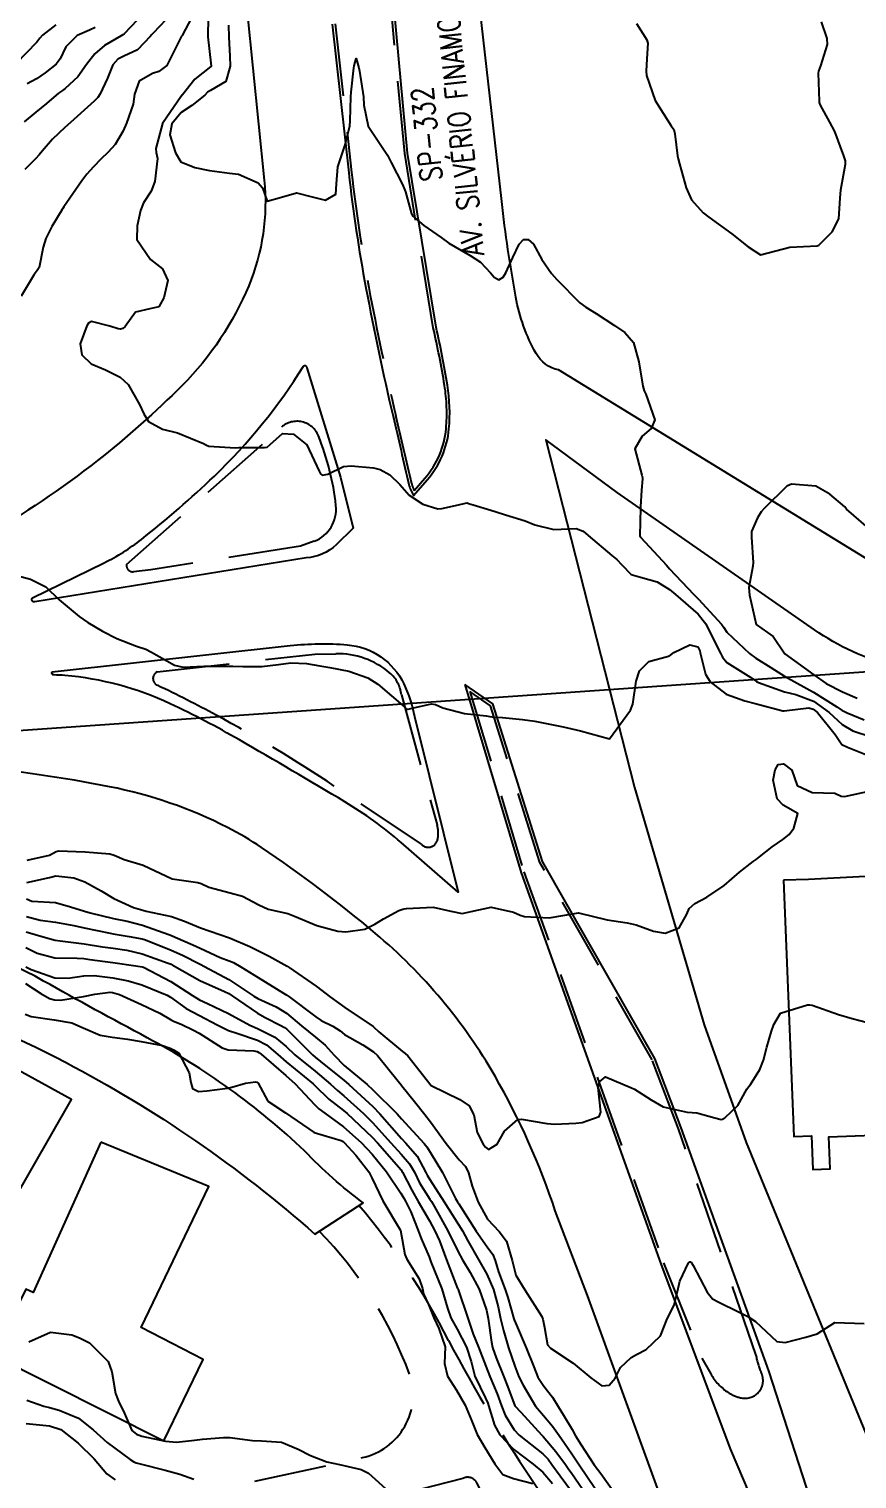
# Model space of a CAD drawing. Header units: metres. Extents: x 298520 to 308411, y 7433745 to 7450750.
# Drawn here: x 300320.8 to 300377.8, y 7445068 to 7445167.9 of the extents above; entities that cross this region are included whole.
import ezdxf

# ---------------------------------------------------------------- set-up
doc = ezdxf.new("R2010")
doc.units = ezdxf.units.M
doc.header["$LTSCALE"] = 10
doc.linetypes.add('CONTINUO', pattern=[0])
doc.linetypes.add('DASHED', pattern=[0.75, 0.5, -0.25])
for name, color, linetype in [('Canteiro', 45, 'DASHED'), ('Curvas de Nivel 1m', 11, 'Continuous'), ('Curvas de Nivel 5m', 15, 'Continuous'), ('Edificações', 30, 'Continuous'), ('TEXTO', 45, 'Continuous'), ('Vias Primárias', 230, 'Continuous'), ('Vias Secundárias', 230, 'DASHED')]:
    doc.layers.add(name, color=color, linetype=linetype)
doc.styles.add('ROMANS', font='romans', dxfattribs={"height": 0.2})

msp = doc.modelspace()

# ---------------------------------------------------------------- linework, layer by layer
at = {"layer": 'Canteiro'}
msp.add_lwpolyline([(300341.895, 7445168.248), (300343.034, 7445158.01, 0.018721), (300344.216, 7445150.101, 0.011203), (300346.079, 7445141.275, -0.001061), (300347.173, 7445136.572, 0.052711), (300347.332, 7445136.109), (300348.082, 7445136.97, 0.157591), (300349.536, 7445140.374, 0.063146), (300349.432, 7445143.339, 0.016105), (300348.654, 7445147.316), (300346.687, 7445159.321), (300345.457, 7445172.543)], format="xyb", dxfattribs=at)
for points in [[(300327.54, 7445131.008), (300338.204, 7445140.476, -0.519133), (300340.75, 7445139.876, -0.067892), (300341.953, 7445135.083, -0.340678), (300340.456, 7445132.621), (300339.512, 7445132.27), (300329.202, 7445130.646), (300328.015, 7445130.517, -0.489369)], [(300329.642, 7445123.631), (300340.496, 7445124.846), (300341.951, 7445124.874, -0.181978), (300345.649, 7445123.563, -0.193466), (300346.46, 7445122.035), (300348.923, 7445113.088, -0.12288), (300348.947, 7445112.06, -0.597239), (300347.843, 7445111.75), (300341.833, 7445115.763, 0.023784), (300333.709, 7445120.646, 0.012058), (300329.652, 7445122.704, -0.623738)], [(300367.155, 7445076.368), (300367.758, 7445075.293, 0.121291), (300368.967, 7445074.001, 0.091638), (300369.862, 7445073.629, 0.619664), (300371.244, 7445075.363, -0.069192), (300370.875, 7445076.562), (300365.536, 7445092.166), (300363.734, 7445096.91), (300355.998, 7445110.487), (300352.592, 7445121.291), (300351.18, 7445122.272), (300354.896, 7445109.853), (300364.507, 7445082.937)]]:
    msp.add_lwpolyline(points, format="xyb", close=True, dxfattribs=at)
at = {"layer": 'Curvas de Nivel 1m', "flags": 128}
for points, elevation in [([(300333.175, 7445169.342), (300333.131, 7445167.578), (300333.131, 7445167.342), (300333.345, 7445165.536), (300333.369, 7445165.34), (300333.363, 7445165.319), (300333.342, 7445165.299), (300332.245, 7445164.435), (300331.385, 7445163.359), (300331.347, 7445163.325), (300331.312, 7445163.292), (300330.022, 7445161.379), (300329.549, 7445159.659), (300329.583, 7445159.385), (300329.668, 7445158.983), (300329.492, 7445157.386), (300329.236, 7445156.716), (300328.708, 7445155.915), (300328.496, 7445155.397), (300328.27, 7445154.342), (300328.242, 7445153.4), (300329.182, 7445152.02), (300330.011, 7445151.377), (300330.374, 7445150.58), (300330.112, 7445149.376), (300329.756, 7445148.769), (300329.141, 7445148.628), (300328.156, 7445148.382), (300327.432, 7445147.407), (300327.272, 7445147.258), (300327.121, 7445147.227), (300326.961, 7445147.252), (300326.39, 7445147.421), (300325.127, 7445147.739), (300324.921, 7445147.647), (300324.806, 7445147.443), (300324.335, 7445146.223), (300324.466, 7445145.446), (300325.097, 7445144.827), (300326.097, 7445144.429), (300327.088, 7445143.927), (300327.652, 7445143.404), (300328.43, 7445142.029), (300328.726, 7445141.393), (300329.048, 7445140.872), (300330.004, 7445140.337), (300331.04, 7445140.075), (300332.839, 7445139.342), (300333.031, 7445139.237), (300333.206, 7445139.163), (300335.029, 7445139.057), (300335.272, 7445139.074), (300337.03, 7445139.067), (300337.221, 7445139.097), (300337.422, 7445139.286), (300338.272, 7445140.047), (300339.04, 7445139.981), (300339.953, 7445139.261), (300340.807, 7445137.451), (300340.896, 7445137.251), (300341.002, 7445137.178), (300341.404, 7445137.244), (300342.477, 7445137.762), (300343.012, 7445137.804), (300344.549, 7445137.666), (300345.008, 7445137.555), (300345.666, 7445137.19), (300346.354, 7445136.537), (300346.989, 7445135.803), (300347.926, 7445135.161), (300348.98, 7445134.86), (300349.253, 7445134.874), (300350.394, 7445135.136), (300350.866, 7445135.249), (300350.984, 7445135.255), (300351.081, 7445135.225), (300351.402, 7445135.124), (300352.629, 7445134.755), (300352.978, 7445134.639), (300353.628, 7445134.442), (300354.972, 7445134.014), (300355.65, 7445133.75), (300356.967, 7445133.427), (300358.501, 7445133.501), (300358.966, 7445133.323), (300359.326, 7445133.026), (300360.942, 7445131.635), (300361.29, 7445131.358), (300361.636, 7445130.999), (300362.274, 7445130.337), (300362.925, 7445130.149), (300364.066, 7445129.824), (300364.916, 7445129.302), (300365.336, 7445128.956), (300366.893, 7445127.593), (300367.418, 7445126.932), (300367.895, 7445125.947), (300368.424, 7445124.917), (300368.577, 7445124.631), (300368.856, 7445124.26), (300370.511, 7445123.228), (300370.844, 7445123.004), (300370.912, 7445122.958), (300371.057, 7445122.887), (300372.834, 7445122.244), (300373.606, 7445122.077), (300374.825, 7445121.614), (300375.908, 7445120.829), (300376.805, 7445120.006), (300377.548, 7445119.556), (300378.796, 7445119.14)], 676), ([(300322.668, 7445168.173), (300321.745, 7445167.476), (300321.57, 7445167.269), (300321.358, 7445166.988), (300319.911, 7445165.501)], 681), ([(300332.029, 7445168.708), (300331.364, 7445167.438), (300331.33, 7445167.394), (300331.304, 7445167.361), (300331.218, 7445167.219), (300330.314, 7445165.375), (300329.759, 7445164.962), (300329.334, 7445164.821), (300328.417, 7445164.309), (300328.078, 7445163.402), (300328.003, 7445162.706), (300327.539, 7445161.408), (300327.462, 7445161.237), (300327.287, 7445160.823), (300326.754, 7445159.939), (300326.269, 7445159.42), (300325.762, 7445158.929), (300325.258, 7445158.404), (300324.796, 7445157.89), (300324.454, 7445157.442), (300323.225, 7445155.639), (300323.152, 7445155.532), (300323.108, 7445155.461), (300322.397, 7445154.282), (300321.979, 7445153.472), (300321.801, 7445152.867), (300321.515, 7445151.477), (300321.39, 7445151.258), (300321.168, 7445150.989), (300320.278, 7445149.493)], 677), ([(300328.275, 7445168.505), (300327.365, 7445167.554), (300327.288, 7445167.487), (300327.156, 7445167.412), (300326.02, 7445166.759), (300325.351, 7445166.189), (300324.772, 7445165.439), (300324.175, 7445164.602), (300323.318, 7445163.798), (300323.121, 7445163.656), (300322.857, 7445163.465), (300322.022, 7445162.756), (300321.3, 7445162.165), (300320.5, 7445161.492)], 679), ([(300330.24, 7445168.518), (300329.366, 7445167.595), (300329.264, 7445167.491), (300329.184, 7445167.392), (300328.303, 7445166.451), (300327.349, 7445166.024), (300326.939, 7445165.822), (300326.601, 7445165.417), (300326.234, 7445164.516), (300325.722, 7445163.426), (300325.554, 7445163.185), (300325.308, 7445162.932), (300323.669, 7445161.454), (300323.289, 7445161.109), (300322.443, 7445160.307), (300321.723, 7445159.476), (300321.524, 7445159.223), (300321.265, 7445158.94), (300320.537, 7445158.208)], 678), ([(300362.658, 7445168.273), (300363.365, 7445167.153), (300363.414, 7445166.979), (300363.418, 7445166.924), (300363.351, 7445165.833), (300363.31, 7445164.981), (300363.339, 7445164.694), (300363.923, 7445162.974), (300365.031, 7445161.228), (300365.213, 7445160.961), (300365.29, 7445160.667), (300365.474, 7445159.156), (300365.512, 7445158.956), (300365.616, 7445158.606), (300366.069, 7445156.948), (300366.424, 7445156.132), (300367.226, 7445155.244), (300367.628, 7445154.926), (300369.206, 7445153.781), (300370.337, 7445152.899), (300371.187, 7445152.334), (300373.193, 7445152.86), (300375.084, 7445152.952), (300375.195, 7445153), (300376.108, 7445153.932), (300376.574, 7445154.826), (300376.66, 7445156.241), (300376.724, 7445156.818), (300377.036, 7445158.589), (300377.033, 7445158.813), (300376.93, 7445159.153), (300376.293, 7445160.825), (300375.956, 7445161.487), (300375.311, 7445162.642), (300375.247, 7445162.841), (300375.237, 7445162.918), (300375.173, 7445164.842), (300375.199, 7445164.987), (300375.348, 7445165.361), (300375.792, 7445166.834), (300375.78, 7445167.247), (300375.378, 7445168.383)], 674), ([(300378.959, 7445133.214), (300377.116, 7445134.818), (300377.055, 7445134.891), (300376.985, 7445134.992), (300375.962, 7445135.861), (300374.999, 7445136.417), (300373.317, 7445136.539), (300372.998, 7445136.404), (300371.439, 7445134.883), (300371.23, 7445134.636), (300370.973, 7445134.239), (300370.572, 7445133.281), (300370.57, 7445132.894), (300370.676, 7445131.152), (300370.649, 7445130.893), (300370.377, 7445129.436), (300370.42, 7445128.895), (300370.883, 7445126.89), (300372.062, 7445126.06), (300372.863, 7445124.86), (300374.849, 7445123.428), (300375.7, 7445122.831), (300376.827, 7445122.244), (300377.843, 7445121.825)], 674), ([(300319.741, 7445130.318), (300320.918, 7445130.018), (300321.982, 7445129.469), (300322.904, 7445128.595), (300324.282, 7445127.446), (300324.879, 7445127.031), (300325.886, 7445126.438), (300326.868, 7445125.921), (300328.219, 7445125.396), (300328.861, 7445125.199), (300329.264, 7445124.981), (300330.85, 7445124.08), (300331.442, 7445123.954), (300332.85, 7445124.025), (300334.15, 7445124.027), (300334.85, 7445124.02), (300335.538, 7445123.998), (300336.85, 7445124.003), (300337.995, 7445124.135), (300338.853, 7445124.236), (300339.917, 7445124.194), (300340.851, 7445124.042), (300341.54, 7445123.93), (300342.847, 7445123.662), (300344.14, 7445123.207), (300344.837, 7445122.786), (300346.722, 7445121.171), (300346.761, 7445121.119), (300346.812, 7445121.058), (300346.932, 7445121.048), (300347.408, 7445121.164), (300348.538, 7445121.432), (300348.816, 7445121.38), (300349.312, 7445121.145), (300350.809, 7445120.747), (300352.302, 7445120.601), (300352.807, 7445120.505), (300353.428, 7445120.472), (300354.806, 7445120.346), (300355.649, 7445120.227), (300356.802, 7445120.007), (300357.589, 7445119.837), (300358.798, 7445119.558), (300360.793, 7445119.01), (300362.243, 7445120.989), (300362.404, 7445121.401), (300362.632, 7445122.983), (300362.85, 7445123.701), (300363.488, 7445124.343), (300364.86, 7445124.701), (300365.02, 7445124.799), (300365.222, 7445124.956), (300366.327, 7445125.487), (300366.867, 7445125.355), (300366.998, 7445125.072), (300367.035, 7445124.937), (300367.393, 7445123.476), (300367.715, 7445122.927), (300368.83, 7445122.081), (300370.097, 7445121.624), (300370.821, 7445121.454), (300372.723, 7445120.952), (300372.814, 7445120.947), (300374.504, 7445121.157), (300374.816, 7445121.061), (300375.1, 7445120.837), (300376.322, 7445119.301), (300376.639, 7445118.822), (300376.79, 7445118.631), (300377.168, 7445118.433), (300378.778, 7445117.799)], 677), ([(300320.685, 7445110.666), (300322.234, 7445111.012), (300322.691, 7445111.256), (300322.853, 7445111.297), (300324.691, 7445111.228), (300326.377, 7445111.102), (300326.689, 7445111.011), (300327.38, 7445110.709), (300328.682, 7445110.325), (300330.673, 7445109.37), (300332.45, 7445109.122), (300332.67, 7445109.05), (300333.2, 7445108.802), (300334.664, 7445108.399), (300335.527, 7445108.173), (300336.656, 7445107.574), (300337.296, 7445107.284), (300338.649, 7445106.983), (300339.098, 7445106.814), (300340.637, 7445106.164), (300342.085, 7445105.774), (300342.63, 7445105.714), (300343.944, 7445105.896), (300344.639, 7445106.242), (300345.227, 7445106.611), (300346.284, 7445107.184), (300346.556, 7445107.279), (300346.654, 7445107.298), (300346.811, 7445107.334), (300348.656, 7445107.431), (300349.859, 7445107.138), (300350.651, 7445106.986), (300351.263, 7445107.121), (300352.648, 7445107.419), (300354.175, 7445107.085), (300354.641, 7445106.878), (300354.935, 7445106.782), (300356.639, 7445106.68), (300358.643, 7445107.03), (300360.638, 7445106.545), (300361.998, 7445106.351), (300362.635, 7445106.217), (300363.828, 7445105.771), (300364.63, 7445105.624), (300365.578, 7445106.006), (300366.104, 7445106.945), (300366.263, 7445107.329), (300366.654, 7445107.679), (300367.485, 7445108.103), (300368.673, 7445108.91), (300369.744, 7445109.838), (300370.69, 7445110.57), (300370.875, 7445110.704), (300371.115, 7445110.886), (300371.999, 7445111.582), (300372.711, 7445112.072), (300373.15, 7445112.43), (300373.469, 7445112.859), (300373.752, 7445113.874), (300372.739, 7445114.452), (300372.321, 7445114.874), (300372.051, 7445116.166), (300372.194, 7445116.869), (300372.397, 7445117.238), (300372.769, 7445117.288), (300373.335, 7445116.854), (300373.704, 7445115.807), (300374.748, 7445115.308), (300376.294, 7445115.278), (300376.745, 7445115.069), (300376.972, 7445115.044), (300378.749, 7445115.431)], 678), ([(300320.669, 7445109.119), (300322.232, 7445109.467), (300322.674, 7445109.591), (300323.905, 7445109.448), (300324.67, 7445109.178), (300325.787, 7445108.546), (300326.659, 7445108.029), (300328.016, 7445107.396), (300328.65, 7445107.206), (300328.882, 7445107.155), (300330.644, 7445106.789), (300331.535, 7445106.461), (300332.633, 7445106.007), (300334.623, 7445105.32), (300336.03, 7445104.712), (300336.614, 7445104.426), (300337.365, 7445104.043), (300338.604, 7445103.349), (300338.729, 7445103.269), (300340.584, 7445101.986), (300341.571, 7445101.235), (300342.144, 7445100.801), (300342.566, 7445100.519), (300344.506, 7445099.2), (300344.553, 7445099.161), (300344.903, 7445098.843), (300346.536, 7445097.495), (300346.714, 7445097.356), (300346.899, 7445097.175), (300348.503, 7445095.15), (300350.493, 7445094.184), (300351.118, 7445093.75), (300351.448, 7445093.116), (300351.677, 7445091.899), (300352.094, 7445091.105), (300352.246, 7445090.898), (300352.449, 7445090.747), (300353.05, 7445091.094), (300353.55, 7445092.006), (300354.479, 7445092.797), (300354.737, 7445092.82), (300356.475, 7445092.534), (300357.035, 7445092.491), (300358.476, 7445092.547), (300358.899, 7445092.603), (300360.076, 7445093.014), (300360.188, 7445093.311), (300360.007, 7445095.015), (300360.112, 7445095.411), (300360.514, 7445095.745), (300362.307, 7445094.992), (300362.502, 7445094.879), (300363.667, 7445094.145), (300364.49, 7445093.678), (300366.135, 7445093.295), (300366.486, 7445093.282), (300366.811, 7445093.26), (300368.047, 7445092.917), (300368.481, 7445092.803), (300368.575, 7445092.816), (300368.734, 7445092.907), (300369.618, 7445093.773), (300370.252, 7445094.893), (300370.355, 7445095.041), (300370.506, 7445095.217), (300371.145, 7445096.255), (300371.387, 7445096.881), (300371.63, 7445097.785), (300371.942, 7445098.876), (300372.1, 7445099.332), (300372.565, 7445100.123), (300374.419, 7445100.69), (300374.571, 7445100.69), (300374.744, 7445100.666), (300376.565, 7445100.04), (300377.505, 7445099.748), (300378.56, 7445099.491)], 679), ([(300320.642, 7445106.772), (300321.588, 7445106.526), (300322.637, 7445106.39), (300323.914, 7445106.167), (300324.631, 7445106.007), (300326.41, 7445105.629), (300326.626, 7445105.588), (300327.723, 7445105.399), (300328.621, 7445105.235), (300328.837, 7445105.171), (300330.614, 7445104.469), (300331.379, 7445104.127), (300332.604, 7445103.492), (300332.907, 7445103.337), (300334.59, 7445102.438), (300336.306, 7445101.303), (300336.571, 7445101.141), (300337.835, 7445100.55), (300338.561, 7445100.118), (300339.586, 7445099.26), (300340.545, 7445098.471), (300341.219, 7445097.919), (300341.824, 7445097.231), (300342.523, 7445096.531), (300344.112, 7445095.204), (300344.499, 7445094.846), (300346.164, 7445093.183), (300346.478, 7445092.851), (300348.033, 7445091.156), (300348.212, 7445090.915), (300348.447, 7445090.543), (300349.302, 7445089.141), (300350.195, 7445087.352), (300350.323, 7445087.131), (300350.411, 7445086.991), (300351.618, 7445085.118), (300352.372, 7445084.033), (300352.763, 7445083.501), (300352.909, 7445083.102), (300353.136, 7445082.313), (300353.602, 7445081.091), (300353.781, 7445080.542), (300354.205, 7445079.082), (300354.231, 7445079), (300354.31, 7445078.789), (300355.054, 7445077.072), (300355.576, 7445075.764), (300355.863, 7445075.064), (300356.257, 7445074.434), (300356.871, 7445073.673), (300357.253, 7445073.045), (300357.629, 7445072.432), (300358.219, 7445071.448), (300358.449, 7445071.028), (300358.83, 7445070.4), (300359.738, 7445069.015), (300360.187, 7445068.428), (300361.205, 7445067)], 681), ([(300320.626, 7445105.724), (300321.475, 7445105.477), (300322.364, 7445105.208), (300322.62, 7445105.147), (300322.965, 7445105.111), (300324.617, 7445104.896), (300325.889, 7445104.694), (300326.615, 7445104.59), (300327.557, 7445104.457), (300328.611, 7445104.213), (300330.411, 7445103.566), (300330.604, 7445103.487), (300330.687, 7445103.452), (300330.835, 7445103.367), (300332.588, 7445102.367), (300334.288, 7445101.612), (300334.575, 7445101.472), (300334.811, 7445101.318), (300336.561, 7445100.114), (300337.08, 7445099.814), (300338.171, 7445099.276), (300338.422, 7445099.143), (300338.551, 7445099.044), (300340.345, 7445097.252), (300340.53, 7445097.084), (300341.255, 7445096.506), (300342.507, 7445095.503), (300342.843, 7445095.217), (300344.488, 7445093.707), (300344.986, 7445093.195), (300346.458, 7445091.491), (300346.764, 7445091.175), (300347.553, 7445090.272), (300348.147, 7445089.154), (300348.239, 7445088.961), (300348.428, 7445088.659), (300349.409, 7445087.14), (300350.389, 7445085.56), (300350.657, 7445085.127), (300351.046, 7445084.454), (300351.801, 7445083.116), (300352.349, 7445082.156), (300352.794, 7445081.103), (300353.116, 7445079.893), (300353.285, 7445079.095), (300353.481, 7445078.269), (300353.846, 7445077.087), (300354.274, 7445075.815), (300354.551, 7445075.077), (300354.834, 7445074.497), (300355.684, 7445073.066), (300356.236, 7445072.408), (300356.87, 7445071.691), (300357.321, 7445071.043), (300357.685, 7445070.515), (300358.2, 7445069.785), (300358.707, 7445069.025), (300359.8, 7445067.391)], 682), ([(300320.614, 7445104.638), (300321.386, 7445104.254), (300322.608, 7445103.943), (300324.136, 7445103.916), (300324.607, 7445103.892), (300325.003, 7445103.83), (300326.605, 7445103.613), (300328.18, 7445103.394), (300328.602, 7445103.321), (300328.708, 7445103.282), (300330.587, 7445102.307), (300332.084, 7445101.347), (300332.379, 7445101.151), (300332.57, 7445101.044), (300333.106, 7445100.797), (300334.561, 7445100.094), (300336.028, 7445099.305), (300336.551, 7445099.071), (300337.745, 7445098.482), (300338.538, 7445097.827), (300339.132, 7445097.264), (300340.516, 7445096.12), (300341.57, 7445095.234), (300342.068, 7445094.795), (300342.495, 7445094.428), (300343.863, 7445093.206), (300344.474, 7445092.597), (300345.733, 7445091.187), (300346.445, 7445090.418), (300347.019, 7445089.752), (300347.356, 7445089.166), (300347.716, 7445088.451), (300348.415, 7445087.327), (300348.525, 7445087.149), (300348.718, 7445086.837), (300349.661, 7445085.137), (300350.369, 7445083.69), (300350.669, 7445083.127), (300351.197, 7445082.275), (300351.815, 7445081.115), (300352.319, 7445079.672), (300352.419, 7445079.213), (300352.435, 7445079.108), (300352.657, 7445077.465), (300352.743, 7445077.103), (300352.997, 7445076.384), (300353.507, 7445075.091), (300353.723, 7445074.553), (300354.244, 7445073.144), (300354.278, 7445073.08), (300354.675, 7445072.639), (300356.13, 7445071.061), (300356.221, 7445070.964), (300357.103, 7445069.947), (300357.75, 7445069.037), (300357.932, 7445068.776), (300358.187, 7445068.425), (300359.149, 7445067.02)], 683), ([(300320.6, 7445103.312), (300320.962, 7445103.12), (300322.59, 7445102.566), (300323.512, 7445102.528), (300324.592, 7445102.689), (300325.302, 7445102.719), (300326.59, 7445102.558), (300327.645, 7445102.342), (300328.583, 7445102.077), (300330.331, 7445101.372), (300330.571, 7445101.215), (300331.649, 7445100.439), (300332.559, 7445099.974), (300333.788, 7445099.328), (300334.549, 7445098.928), (300335.125, 7445098.736), (300336.543, 7445098.271), (300337.181, 7445097.932), (300337.945, 7445097.279), (300338.525, 7445096.761), (300340.375, 7445095.251), (300340.502, 7445095.132), (300341.462, 7445094.205), (300342.485, 7445093.413), (300342.723, 7445093.218), (300344.459, 7445091.582), (300344.819, 7445091.196), (300346.434, 7445089.328), (300346.5, 7445089.246), (300346.542, 7445089.178), (300347.178, 7445087.926), (300347.614, 7445087.162), (300348.393, 7445085.832), (300348.763, 7445085.146), (300349.08, 7445084.439), (300349.563, 7445083.138), (300350.333, 7445081.167), (300350.347, 7445081.13), (300350.361, 7445081.102), (300351.039, 7445079.123), (300351.41, 7445078.011), (300351.761, 7445077.115), (300352.274, 7445075.824), (300352.556, 7445075.106), (300353.061, 7445073.907), (300353.344, 7445073.093), (300353.595, 7445072.449), (300354.226, 7445071.437), (300354.578, 7445071.076), (300356.204, 7445069.779), (300356.557, 7445069.415), (300356.825, 7445069.051), (300357.397, 7445068.254), (300358.175, 7445067.219)], 684), ([(300320.558, 7445100.047), (300320.968, 7445099.895), (300322.555, 7445099.669), (300323.761, 7445099.448), (300324.55, 7445099.118), (300325.731, 7445098.608), (300326.544, 7445098.48), (300327.603, 7445098.339), (300328.541, 7445098.173), (300330.018, 7445097.895), (300330.536, 7445097.704), (300330.766, 7445097.597), (300331.144, 7445097.361), (300331.858, 7445096.004), (300331.97, 7445095.348), (300332.079, 7445094.927), (300332.497, 7445094.734), (300333.055, 7445094.777), (300334.499, 7445094.965), (300334.794, 7445095.024), (300335.734, 7445095.308), (300336.416, 7445095.389), (300336.504, 7445095.38), (300336.607, 7445095.298), (300337.269, 7445094.067), (300338.483, 7445093.27), (300340.463, 7445091.899), (300342.325, 7445091.352), (300342.454, 7445091.279), (300342.517, 7445091.219), (300343.317, 7445090.339), (300344.217, 7445089.202), (300344.429, 7445088.777), (300345.179, 7445087.192), (300346.383, 7445085.203), (300346.392, 7445085.18), (300346.69, 7445083.499), (300346.824, 7445083.173), (300347.673, 7445081.83), (300347.919, 7445081.156), (300347.977, 7445080.803), (300348.322, 7445080.066), (300348.699, 7445079.146), (300349.035, 7445078.414), (300349.48, 7445077.138), (300349.425, 7445075.99), (300349.624, 7445075.136), (300350.253, 7445074.159), (300350.857, 7445073.124), (300351.316, 7445072.035), (300351.671, 7445071.116), (300352.209, 7445070.21), (300352.895, 7445069.099), (300353.452, 7445068.358), (300354.183, 7445068.077), (300355.499, 7445067.748)], 686), ([(300320.817, 7445077.482), (300322.3, 7445078.155), (300323.766, 7445077.978), (300324.296, 7445077.767), (300324.979, 7445077.433), (300326.274, 7445076.139), (300326.523, 7445075.416), (300326.773, 7445073.937), (300326.981, 7445073.409), (300327.401, 7445072.568), (300327.895, 7445071.395), (300328.219, 7445071.139), (300328.599, 7445071.004), (300330.212, 7445070.662), (300330.982, 7445070.588), (300332.213, 7445070.71), (300332.76, 7445070.789), (300334.217, 7445070.908), (300334.639, 7445070.893), (300336.214, 7445070.709), (300336.822, 7445070.683), (300338.212, 7445070.572), (300339.355, 7445070.109), (300340.199, 7445069.654), (300341.326, 7445069.239), (300342.191, 7445069.048), (300343.688, 7445068.708), (300344.185, 7445068.44), (300345.605, 7445067.186)], 687), ([(300320.671, 7445073.484), (300321.84, 7445073.067), (300322.238, 7445072.967), (300322.894, 7445072.796), (300324.231, 7445072.245), (300325.245, 7445071.43), (300326.21, 7445070.563), (300327.787, 7445069.396), (300328.03, 7445069.231), (300328.191, 7445069.162), (300328.483, 7445069.094), (300330.186, 7445068.657), (300331.203, 7445068.375), (300332.18, 7445068.035)], 688), ([(300320.619, 7445071.876), (300322.225, 7445071.717), (300323.004, 7445071.452), (300324.209, 7445070.507), (300325.297, 7445069.429), (300326.183, 7445068.404), (300326.751, 7445067.984)], 689)]:
    msp.add_lwpolyline(points, dxfattribs=dict(at, elevation=elevation))
at = {"layer": 'Curvas de Nivel 5m', "flags": 128}
for points, elevation in [([(300325.371, 7445167.989), (300324.988, 7445167.817), (300324.128, 7445167.449), (300323.355, 7445166.655), (300322.97, 7445165.84), (300322.689, 7445165.467), (300321.935, 7445164.873), (300321.328, 7445164.463), (300320.704, 7445164.107)], 680), ([(300334.555, 7445168.149), (300334.575, 7445167.328), (300334.646, 7445166.031), (300334.678, 7445165.327), (300334.381, 7445164.275), (300333.318, 7445163.655), (300333.122, 7445163.536), (300332.932, 7445163.344), (300332.032, 7445162.627), (300331.301, 7445162.137), (300330.659, 7445161.37), (300330.518, 7445160.605), (300330.9, 7445159.366), (300331.264, 7445158.743), (300332.243, 7445158.365), (300333.255, 7445158.153), (300334.618, 7445157.961), (300335.252, 7445157.899), (300336.608, 7445157.3), (300336.894, 7445156.949), (300337.23, 7445156.047), (300338.212, 7445156.301), (300339.236, 7445156.607), (300340.313, 7445156.333), (300341.231, 7445156.094), (300341.943, 7445156.525), (300341.995, 7445157.232), (300342.083, 7445158.409), (300342.361, 7445159.229), (300342.598, 7445159.909), (300342.905, 7445161.224), (300342.944, 7445161.576), (300342.974, 7445163.223), (300342.996, 7445163.545), (300343.189, 7445165.222), (300343.205, 7445165.361), (300343.349, 7445165.862), (300343.534, 7445165.218), (300343.573, 7445164.984), (300343.842, 7445163.215), (300343.883, 7445162.639), (300344.167, 7445161.211), (300345.276, 7445159.541), (300345.42, 7445159.343), (300345.501, 7445159.197), (300345.755, 7445158.704), (300346.534, 7445157.181), (300346.735, 7445156.674), (300347.16, 7445155.171), (300347.221, 7445155.026), (300348.014, 7445154.359), (300349.199, 7445153.526), (300349.716, 7445153.145), (300351.185, 7445152.296), (300351.908, 7445151.847), (300352.59, 7445151.109), (300352.859, 7445150.794), (300353.168, 7445150.622), (300353.462, 7445150.805), (300353.644, 7445151.095), (300354.123, 7445152.151), (300354.571, 7445153.086), (300354.878, 7445153.403), (300355.198, 7445153.396), (300355.561, 7445153.074), (300356.133, 7445152.017), (300356.794, 7445151.056), (300356.972, 7445150.854), (300357.169, 7445150.632), (300358.756, 7445149.034), (300359.149, 7445148.747), (300359.871, 7445148.294), (300361.13, 7445147.475), (300361.844, 7445146.999), (300362.433, 7445146.307), (300362.811, 7445144.984), (300363.078, 7445143.299), (300363.179, 7445142.979), (300363.295, 7445142.754), (300363.917, 7445140.971), (300363.647, 7445140.374), (300363.042, 7445139.845), (300362.531, 7445138.988), (300363.006, 7445137.162), (300363.053, 7445136.979), (300363.054, 7445136.927), (300362.994, 7445136.128), (300362.916, 7445134.981), (300362.914, 7445134.913), (300362.878, 7445132.981), (300362.906, 7445132.934), (300362.952, 7445132.887), (300364.708, 7445130.962), (300364.931, 7445130.723), (300366.603, 7445128.943), (300366.908, 7445128.62), (300368.489, 7445126.916), (300368.652, 7445126.684), (300368.877, 7445126.362), (300370.428, 7445124.894), (300370.86, 7445124.56), (300371.898, 7445123.919), (300372.848, 7445123.329), (300373.703, 7445122.851), (300374.834, 7445122.235), (300376.431, 7445121.212), (300376.814, 7445120.974), (300376.923, 7445120.927), (300377.162, 7445120.815), (300378.33, 7445120.319)], 675), ([(300320.658, 7445107.985), (300321.011, 7445107.839), (300322.656, 7445107.751), (300323.677, 7445107.45), (300324.648, 7445107.144), (300325.039, 7445107.042), (300326.641, 7445106.649), (300327.59, 7445106.45), (300328.635, 7445106.175), (300330.453, 7445105.544), (300330.625, 7445105.478), (300330.892, 7445105.366), (300332.101, 7445104.831), (300332.615, 7445104.589), (300333.974, 7445103.962), (300334.607, 7445103.729), (300334.898, 7445103.608), (300335.4, 7445103.312), (300336.592, 7445102.588), (300338.347, 7445101.503), (300338.574, 7445101.363), (300338.718, 7445101.269), (300340.559, 7445099.878), (300340.937, 7445099.625), (300341.738, 7445099.232), (300342.239, 7445098.914), (300342.547, 7445098.655), (300343.811, 7445097.936), (300344.536, 7445097.469), (300344.82, 7445097.197), (300346.249, 7445095.44), (300346.455, 7445095.18), (300346.502, 7445095.116), (300347.357, 7445094.033), (300348.068, 7445093.156), (300348.475, 7445092.633), (300349.539, 7445091.139), (300350.442, 7445090.027), (300350.869, 7445089.555), (300351.09, 7445089.123), (300351.334, 7445088.211), (300351.738, 7445087.117), (300352.395, 7445085.939), (300353.195, 7445085.098), (300353.708, 7445084.422), (300354.076, 7445083.084), (300354.348, 7445082.083), (300354.952, 7445081.074), (300356.141, 7445079.236), (300356.194, 7445079.061), (300356.307, 7445078.484), (300356.53, 7445077.292), (300356.722, 7445077.054), (300358.278, 7445076.024), (300359.512, 7445075.018), (300360.257, 7445074.468), (300360.764, 7445074.499), (300361.179, 7445075.001), (300361.54, 7445075.731), (300362.284, 7445076.411), (300362.653, 7445076.619), (300363.305, 7445076.975), (300364.302, 7445077.908), (300364.602, 7445078.665), (300364.72, 7445078.956), (300365.242, 7445080.032), (300365.471, 7445080.949), (300365.624, 7445081.667), (300366.23, 7445082.941), (300366.294, 7445083.01), (300366.364, 7445083.002), (300366.403, 7445082.979), (300366.436, 7445082.939), (300366.545, 7445082.752), (300367.509, 7445080.922), (300367.875, 7445080.464), (300368.326, 7445080.212), (300369.668, 7445079.548), (300370.316, 7445079.227), (300370.833, 7445078.885), (300372.299, 7445077.504), (300372.89, 7445077.453), (300374.303, 7445077.812), (300375.096, 7445078.041), (300376.313, 7445078.82), (300378.312, 7445078.744)], 680), ([(300320.583, 7445102.155), (300321.645, 7445101.474), (300322.234, 7445101.129), (300322.569, 7445101.034), (300322.999, 7445101.025), (300324.571, 7445101.282), (300325.355, 7445101.428), (300326.42, 7445101.568), (300326.575, 7445101.556), (300327.057, 7445101.405), (300328.566, 7445100.722), (300329.822, 7445100.116), (300330.556, 7445099.696), (300330.772, 7445099.583), (300331.298, 7445099.359), (300332.156, 7445098.953), (300332.547, 7445098.74), (300334.131, 7445097.73), (300334.536, 7445097.594), (300336.309, 7445097.528), (300336.535, 7445097.477), (300336.651, 7445097.415), (300336.799, 7445097.296), (300338.511, 7445095.831), (300339.136, 7445095.264), (300340.489, 7445093.826), (300340.786, 7445093.546), (300341.189, 7445093.239), (300342.469, 7445092.295), (300343.695, 7445091.208), (300344.445, 7445090.412), (300345.43, 7445089.19), (300346.418, 7445087.73), (300346.621, 7445087.383), (300346.735, 7445087.175), (300347.119, 7445086.453), (300347.619, 7445085.161), (300347.816, 7445084.597), (300348.365, 7445083.341), (300348.442, 7445083.149), (300348.499, 7445083.01), (300349.244, 7445081.141), (300349.635, 7445079.821), (300349.87, 7445079.134), (300350.305, 7445078.354), (300350.946, 7445077.123), (300351.262, 7445076.136), (300351.518, 7445075.117), (300352.248, 7445073.606), (300352.411, 7445073.274), (300352.465, 7445073.107), (300352.874, 7445071.745), (300353.242, 7445071.095), (300354.208, 7445070.086), (300355.533, 7445069.067), (300356.188, 7445068.52), (300356.86, 7445067.73)], 685)]:
    msp.add_lwpolyline(points, dxfattribs=dict(at, elevation=elevation))
at = {"layer": 'Edificações'}
for points in [[(300372.768, 7445109.27), (300373.48, 7445091.62), (300374.694, 7445091.668), (300374.786, 7445089.351), (300375.971, 7445089.398), (300375.884, 7445091.598), (300380.743, 7445091.791), (300381.024, 7445085.74), (300400.767, 7445087.202), (300396.131, 7445096.109), (300392.512, 7445095.863), (300391.887, 7445095.821), (300391.557, 7445100.68), (300390.686, 7445100.621), (300390.294, 7445104.833), (300392.169, 7445105.007), (300390.618, 7445110.17), (300374.494, 7445109.334)], [(300310.321, 7445082.034), (300314.343, 7445077.786), (300323.759, 7445094.185), (300312.79, 7445100.19), (300305.727, 7445088.433), (300309.106, 7445086.28), (300309.349, 7445086.663), (300311.92, 7445085.091)], [(300325.766, 7445091.251), (300321.118, 7445080.893), (300320.615, 7445081.118), (300318.345, 7445076.584), (300330.103, 7445070.685), (300332.82, 7445076.266), (300328.536, 7445078.488), (300333.195, 7445088.197)]]:
    msp.add_lwpolyline(points, close=True, dxfattribs=at)
at = {"layer": 'TEXTO', "linetype": 'CONTINUO'}
msp.add_polyline3d([(300175.569, 7445109.547, 0), (300388.847, 7445124.359, 0)], dxfattribs=at)
at = {"layer": 'Vias Primárias'}
for points in [[(300308.444, 7445249.583), (300313.096, 7445246.929, -0.054147), (300320.008, 7445241.925, -0.065251), (300326.162, 7445234.702, -0.102808), (300328.697, 7445228.176, -0.005688), (300330.575, 7445216.09), (300335.06, 7445176.782), (300337.019, 7445157.491, -0.124397), (300335.947, 7445150.215, -0.097651), (300331.363, 7445143.346, -0.0312), (300325.534, 7445138.179, -0.066109), (300309.335, 7445128.67), (300191.405, 7445090.659), (300191.599, 7445090.117, -0.329177), (300191.567, 7445090.009), (300190.05, 7445089.624), (300188.211, 7445089.231)], [(300484.648, 7445169.668), (300454.427, 7445159.985, 0.025166), (300438.679, 7445154.581, 0.035758), (300430.506, 7445150.609), (300420.054, 7445144.57, 0.050737), (300417.063, 7445142.675, -0.037892), (300409.867, 7445137.852, 0.063295), (300405.598, 7445134.666, -0.059792), (300400.989, 7445131.175, -0.06142), (300398.513, 7445130.111), (300388.961, 7445127.33, -0.21322), (300384.1, 7445127.965), (300370.036, 7445136.588), (300357.278, 7445144.411, -0.212439), (300355.738, 7445145.552, -0.084032), (300354.338, 7445149.428, -0.016459), (300353.367, 7445156.022), (300350.565, 7445180.678)], [(300341.696, 7445168.227), (300342.836, 7445157.988, 0.018721), (300344.019, 7445150.064, 0.011203), (300345.885, 7445141.229, -0.001061), (300346.978, 7445136.527, 0.082557), (300347.294, 7445135.76), (300348.233, 7445136.839, 0.157591), (300349.735, 7445140.356, 0.063146), (300349.63, 7445143.371, 0.01608), (300348.85, 7445147.355), (300346.885, 7445159.346), (300345.656, 7445172.563)], [(300380.361, 7445123.998, -0.087032), (300374.894, 7445126.53), (300361.32, 7445135.966), (300356.411, 7445139.595), (300362.509, 7445115.655), (300367.307, 7445099.331), (300370.205, 7445091.214), (300378.771, 7445070.34)], [(300384.355, 7445011.864), (300377.407, 7445031.741), (300370.964, 7445048.536), (300359.279, 7445080.689), (300357.058, 7445086.513, 0.050306), (300352.907, 7445095.776, 0.087703), (300344.673, 7445105.617, 0.026418), (300336.821, 7445111.54, 0.030737), (300334.498, 7445112.907, 0.069135), (300326.366, 7445115.715, 0.05068), (300306.794, 7445117.544, 0.070655), (300288.357, 7445114.772), (300281.06, 7445112.593), (300220.449, 7445092.05), (300190.983, 7445082.153)], [(300194.913, 7445070.967), (300216, 7445075.236, 0.001156), (300239.383, 7445080.026, 0.039915), (300260.062, 7445086.065, -0.00127), (300278.536, 7445093.048, -0.021622), (300295.718, 7445098.659, 0.008311), (300305.673, 7445101.619, -0.159442), (300312.141, 7445101.55, -0.03935), (300323.337, 7445096.744, -0.059701), (300340.505, 7445084.913), (300343.828, 7445087.069, -0.044205), (300339.8, 7445090.634, 0.067215), (300328.967, 7445098.428, -0.005807), (300321.83, 7445102.337, 0.191037), (300301.106, 7445105.156, 0.011847), (300293.302, 7445103.029, 0.011148), (300279.399, 7445098.544, -0.009628), (300259.402, 7445092.027, -0.019482), (300221.045, 7445081.952, -0.007232), (300201.752, 7445077.972), (300193.175, 7445076.332)]]:
    msp.add_lwpolyline(points, format="xyb", dxfattribs=at)
for points in [[(300321.074, 7445128.722), (300325.996, 7445131.134, 0.052654), (300328.562, 7445132.746, 0.024677), (300333.584, 7445137.11, 0.062245), (300339.712, 7445144.664, -0.860645), (300339.941, 7445144.566), (300342.26, 7445137.024), (300343.149, 7445133.52), (300341.98, 7445132.382, -0.181241), (300339.914, 7445131.476), (300321.213, 7445128.437, -0.744314)], [(300322.411, 7445123.617), (300338.801, 7445125.433, -0.048272), (300342.734, 7445125.488, -0.2673), (300346.626, 7445122.797, -0.064096), (300347.355, 7445120.562), (300350.362, 7445108.453), (300346.441, 7445111.868, 0.044696), (300342.572, 7445114.673, 0.003448), (300335.308, 7445118.939, 0.021066), (300330.54, 7445121.434, 0.089456), (300323.298, 7445123.372, 0.017248), (300322.527, 7445123.409, -0.578231)]]:
    msp.add_lwpolyline(points, format="xyb", close=True, dxfattribs=at)
msp.add_lwpolyline([(300350.824, 7445122.762), (300354.706, 7445109.791), (300364.319, 7445082.868), (300369.096, 7445070.122), (300381.855, 7445040.121), (300382.842, 7445040.54), (300375.122, 7445065.072), (300371.752, 7445075.487), (300365.724, 7445092.235), (300363.916, 7445096.996), (300356.182, 7445110.567), (300352.762, 7445121.416)], close=True, dxfattribs=at)
at = {"layer": 'Vias Secundárias'}
msp.add_lwpolyline([(300381.034, 7445009.552), (300377.131, 7445018.875, 0.007002), (300373.425, 7445027.42, -0.078772), (300372.02, 7445032.574, 0.089643), (300370.669, 7445037.141, -0.003248), (300367.809, 7445042.915, -0.001516), (300363.591, 7445051.64, -0.007673), (300358.693, 7445062.262, 0.045159), (300355.831, 7445067.417, -0.027445), (300349.704, 7445077.584, 0.060107), (300343.536, 7445086.88, 0.000524)], format="xyb", dxfattribs=at)
at = {"layer": 'Vias Secundárias', "elevation": 707.181}
msp.add_lwpolyline([(300377.817, 7445007.805), (300373.915, 7445016.918, -0.048898), (300370.05, 7445029.304, 0.057179), (300367.358, 7445037.456), (300351.656, 7445067.778, 0.414438), (300350.69, 7445068.085), (300322.62, 7445060.846), (300321.722, 7445064.658), (300343.792, 7445069.524, 0.447069), (300347.024, 7445075.263, 0.104772), (300340.807, 7445085.108, 2.213624)], format="xyb", dxfattribs=at)

# ---------------------------------------------------------------- texts
at = {"layer": 'TEXTO', "style": 'ROMANS', "width": 0.8}
for s, p in [('AV. SILVÉRIO FINAMORE', (300352.164, 7445152.335)), ('SP-332', (300349.294, 7445157.486))]:
    msp.add_text(s, height=1.5, rotation=96.00686, dxfattribs=at).set_placement(p)

doc.saveas('drawing.dxf')
